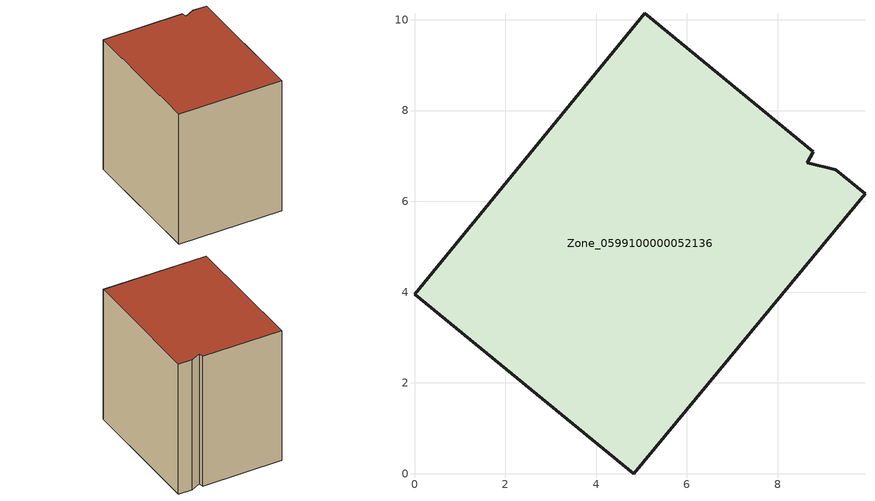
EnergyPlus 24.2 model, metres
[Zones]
Zone_0599100000052136
 floor ground (C_G): 0,3.96 5.08,10.14 8.79,7.1 8.65,6.86 9.28,6.7 9.93,6.17 4.83,0 z0
 wall outside (C_F): 9.28,6.7 8.65,6.86 8.79,7.1 5.08,10.14 0,3.96 4.83,0 9.93,6.17 9.28,6.7 z0:8.29
 roof outside (C_R): 8.79,7.1 5.08,10.14 0,3.96 4.83,0 9.93,6.17 9.28,6.7 8.65,6.86 z8.29
[BUILDING]
Pand.0599100000052136: North Axis=0; Terrain=City; Loads Convergence Tolerance Value=0.04; Temperature Convergence Tolerance Value=0.4; Solar Distribution=FullExterior; Maximum Number of Warmup Days=25; Minimum Number of Warmup Days=1
[Site:Location]
Rotterdam.The.Hague.AP_ZH_NLD Design_Conditions: Latitude=51.96; Longitude=4.45; Time Zone=1; Elevation=-4.5
[SITE:GROUNDTEMPERATURE:BUILDINGSURFACE]
18, 18, 18, 18, 18, 18, 18, 18, 18, 18, 18, 18
[MATERIAL] Thermal Absorptance=0.9; Solar Absorptance=0.7; Visible Absorptance=0.7
Name | Roughness | Thickness | Conductivity | Density | Specific Heat
G.TI.1946-1964 | MediumSmooth | 0.15 | 1 | 540 | 1210
F.TI.1946-1964 | Rough | 0.3 | 0.857143 | 1920 | 840
R.TI.1946-1964 | MediumRough | 0.2 | 0.277778 | 1500 | 1000
[CONSTRUCTION]
C_G: G.TI.1946-1964
C_F: F.TI.1946-1964
C_R: R.TI.1946-1964
[ZONE]
Zone_0599100000052136: Type=1; Multiplier=1; Ceiling Height=Autocalculate; Volume=Autocalculate; Floor Area=autocalculate; Part of Total Floor Area=Yes
[ZONEINFILTRATION:DESIGNFLOWRATE]
Infil_Zone_0599100000052136: Zone or ZoneList or Space or SpaceList=Zone_0599100000052136; Schedule=AlwaysOn; Design Flow Rate Calculation Method=Flow/Area; Flow Rate per Floor Area=0.003; Constant Term Coefficient=1; Temperature Term Coefficient=0; Velocity Term Coefficient=0; Velocity Squared Term Coefficient=0
[HVACTEMPLATE:ZONE:IDEALLOADSAIRSYSTEM]
Zone_0599100000052136: Maximum Heating Supply Air Temperature=50; Minimum Cooling Supply Air Temperature=13; Maximum Heating Supply Air Humidity Ratio=0.0156; Minimum Cooling Supply Air Humidity Ratio=0.0077; Heating Limit=NoLimit; Cooling Limit=NoLimit; Dehumidification Control Type=ConstantSensibleHeatRatio; Cooling Sensible Heat Ratio=0.7; Dehumidification Setpoint=60; Humidification Control Type=None; Humidification Setpoint=30; Outdoor Air Method=None; Outdoor Air Flow Rate per Person=0.00944; Outdoor Air Flow Rate per Zone Floor Area=0; Outdoor Air Flow Rate per Zone=0; Demand Controlled Ventilation Type=None; Outdoor Air Economizer Type=NoEconomizer; Heat Recovery Type=None; Sensible Heat Recovery Effectiveness=0.7; Latent Heat Recovery Effectiveness=0.65
[ZONECONTROL:THERMOSTAT]
ThermostatControl_Zone_0599100000052136: Zone or ZoneList=Zone_0599100000052136; Control Type Schedule=DualSetpointControlType; Control 1=Thermostat_Zone_0599100000052136; Temperature Difference Between Cutout And Setpoint=0
[THERMOSTATSETPOINT:DUALSETPOINT]
Thermostat_Zone_0599100000052136: Heating Setpoint Temperature Schedule=HeatingSetpoint_Zone_0599100000052136; Cooling Setpoint Temperature Schedule=CoolingSetpoint_Zone_0599100000052136
[SCHEDULE:COMPACT]
HeatingSetpoint_Zone_0599100000052136: Through: 12/31, For: AllDays, Until: 24:00, 21
CoolingSetpoint_Zone_0599100000052136: Through: 12/31, For: AllDays, Until: 24:00, 24
DualSetpointControlType: Through: 12/31, For: AllDays, Until: 24:00, 4
AlwaysOn: Through: 12/31, For: AllDays, Until: 24:00, 1
